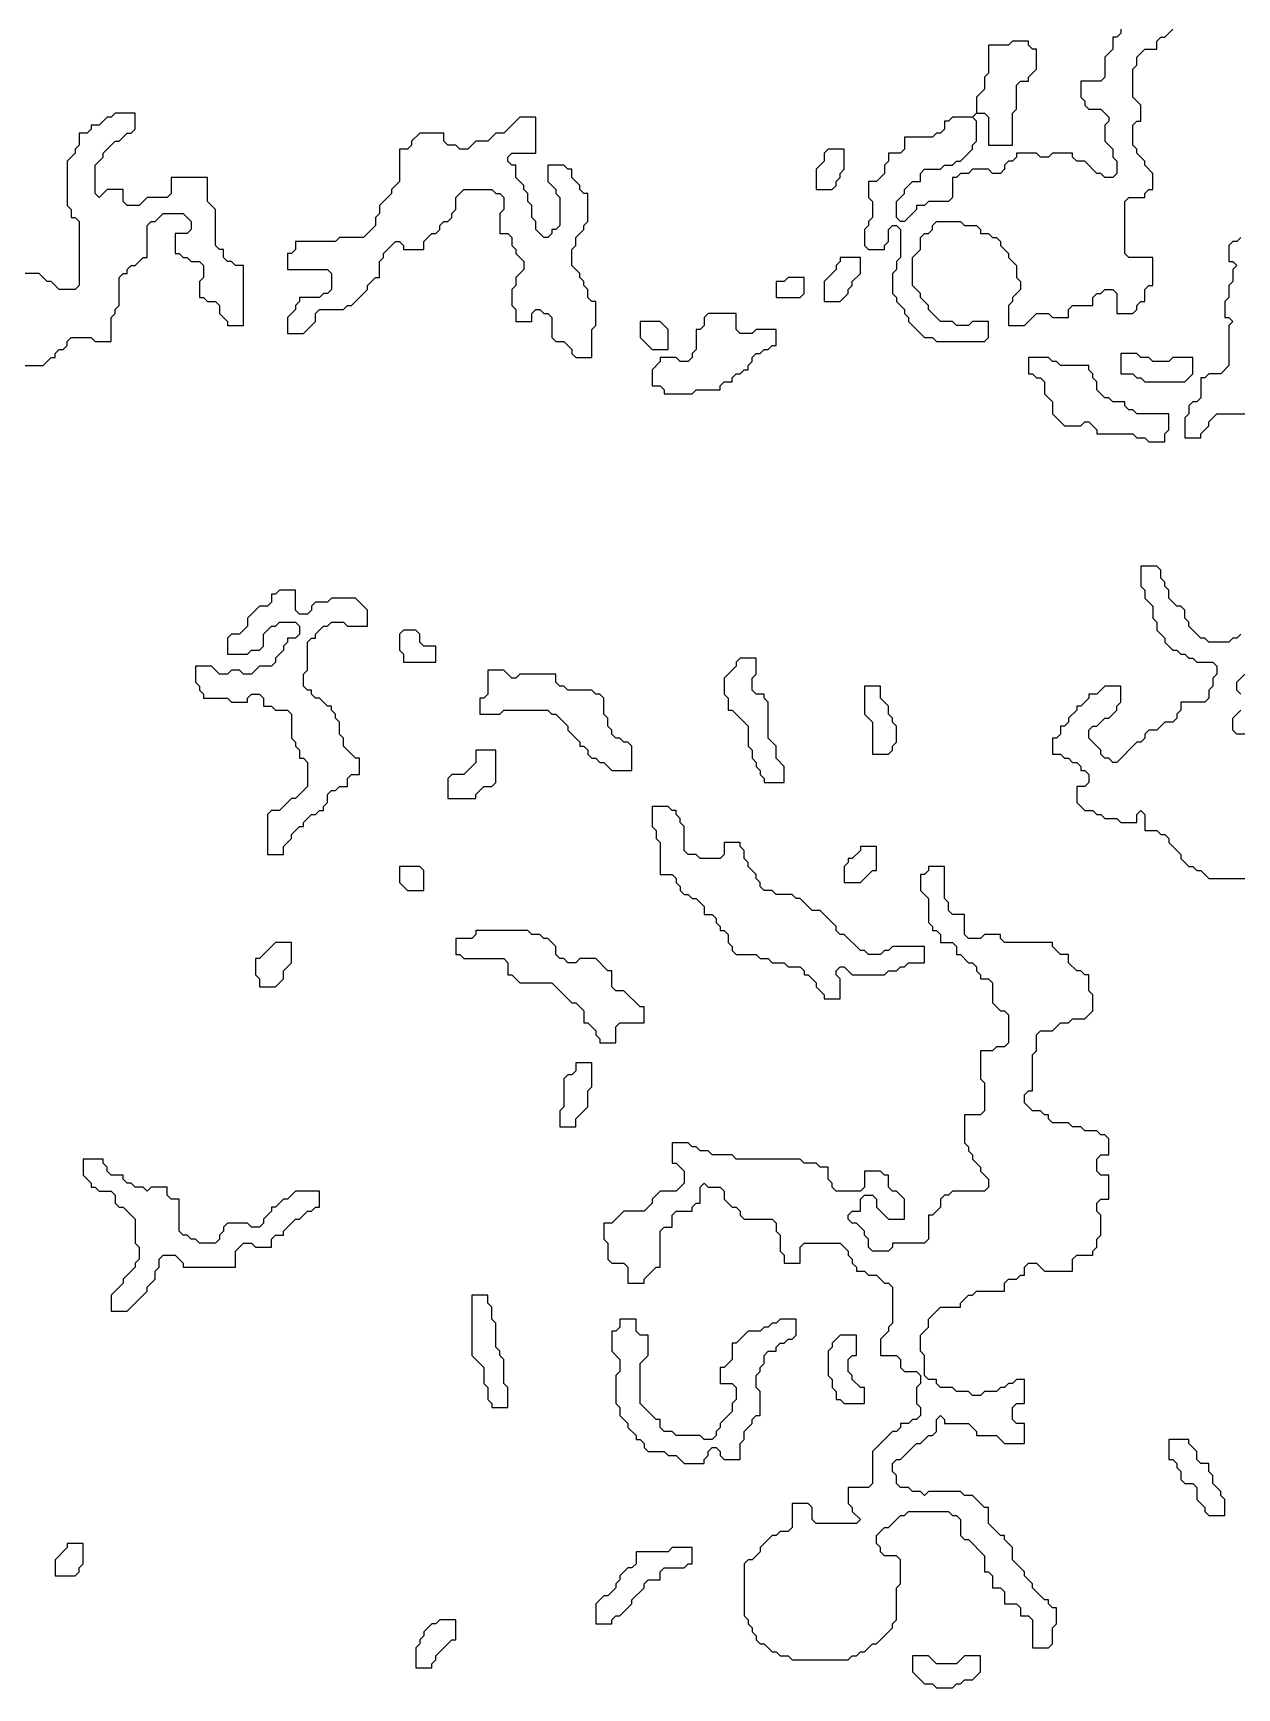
# Model space of a CAD drawing. Header units: metres. Extents: x 0 to 500, y 0 to 703.
# Drawn here: x 381.6 to 419.1, y 306.1 to 357.8 of the extents above; entities that cross this region are included whole.
import ezdxf

# ---------------------------------------------------------------- set-up
doc = ezdxf.new("R2010")
doc.units = ezdxf.units.M

msp = doc.modelspace()

# ---------------------------------------------------------------- linework, layer by layer
for points in [[(415.5, 357.875), (415.5, 357.75), (415.375, 357.625), (415.25, 357.625), (415.25, 357.25), (415, 357), (415, 356.375), (414.875, 356.25), (414.25, 356.25), (414.25, 355.75), (414.375, 355.625), (414.375, 355.5), (414.5, 355.375), (414.875, 355.375), (415.125, 355.125), (415.125, 355), (415, 354.875), (415, 354.375), (415.25, 354.125), (415.25, 353.875), (415.375, 353.75), (415.375, 353.375), (415.25, 353.25), (415, 353.25), (414.875, 353.375), (414.75, 353.375), (414.375, 353.75), (414.125, 353.75), (414, 353.875), (414, 354), (413.375, 354), (413.25, 353.875), (413, 353.875), (412.875, 354), (412.25, 354), (412.25, 353.875), (412.125, 353.75), (412, 353.75), (411.875, 353.625), (411.875, 353.5), (411.75, 353.375), (411.5, 353.375), (411.375, 353.5), (410.875, 353.5), (410.75, 353.375), (410.5, 353.375), (410.375, 353.25), (410.25, 353.25), (410.25, 352.625), (410.125, 352.5), (409.5, 352.5), (409.375, 352.375), (409.125, 352.375), (409.125, 352.25), (408.75, 351.875), (408.625, 351.875), (408.5, 352), (408.5, 352.5), (408.75, 352.75), (408.75, 352.875), (409, 353.125), (409.25, 353.125), (409.25, 353.375), (409.375, 353.5), (409.875, 353.5), (410, 353.625), (410.25, 353.625), (410.375, 353.75), (410.5, 353.75), (410.875, 354.125), (410.875, 354.25), (411, 354.375), (411, 355), (410.875, 355.125), (411, 355.25), (411.25, 355.25), (411.375, 355.125), (411.375, 354.25), (412.125, 354.25), (412.125, 355.25), (412.25, 355.375), (412.25, 356.125), (412.375, 356.25), (412.625, 356.25), (412.625, 356.375), (412.875, 356.625), (412.875, 357.25), (412.75, 357.25), (412.625, 357.375), (412.625, 357.5), (412.125, 357.5), (412, 357.375), (411.375, 357.375), (411.375, 356.5), (411.25, 356.375), (411.25, 356), (411, 355.75), (411, 355.25), (410.875, 355.125), (410.25, 355.125), (410.125, 355), (410, 355), (410, 354.75), (409.875, 354.625), (409.75, 354.625), (409.625, 354.5), (408.75, 354.5), (408.75, 354.125), (408.625, 354), (408.25, 354), (408.25, 353.75), (408.125, 353.625), (408.125, 353.375), (407.875, 353.125), (407.625, 353.125), (407.625, 352.625), (407.75, 352.5), (407.75, 352), (407.625, 351.875), (407.625, 351.75), (407.5, 351.625), (407.5, 351.125), (407.625, 351), (408.125, 351), (408.125, 351.125), (408.25, 351.25), (408.25, 351.625), (408.375, 351.75), (408.5, 351.75), (408.625, 351.625), (408.625, 350.75), (408.5, 350.625), (408.5, 350.375), (408.375, 350.25), (408.375, 349.625), (408.5, 349.5), (408.5, 349.375), (408.75, 349.125), (408.75, 349), (408.875, 348.875), (408.875, 348.75), (409.375, 348.25), (409.625, 348.25), (409.75, 348.125), (411.25, 348.125), (411.375, 348.25), (411.375, 348.75), (410.875, 348.75), (410.75, 348.625), (410.375, 348.625), (410.25, 348.75), (409.875, 348.75), (409.5, 349.125), (409.5, 349.25), (409.25, 349.5), (409.25, 349.625), (409, 349.875), (409, 350.75), (409.25, 351), (409.25, 351.375), (409.375, 351.5), (409.5, 351.5), (409.625, 351.625), (409.625, 351.75), (409.75, 351.875), (410.5, 351.875), (410.625, 351.75), (411, 351.75), (411.125, 351.625), (411.125, 351.5), (411.375, 351.5), (411.5, 351.375), (411.625, 351.375), (411.75, 351.25), (411.75, 351.125), (412, 350.875), (412, 350.75), (412.25, 350.5), (412.25, 350.125), (412.375, 350), (412.375, 349.75), (412.125, 349.5), (412.125, 349.375), (412, 349.25), (412, 348.625), (412.5, 348.625), (412.875, 349), (413.25, 349), (413.375, 348.875), (413.875, 348.875), (413.875, 349.125), (414, 349.25), (414.625, 349.25), (414.625, 349.5), (414.75, 349.625), (414.875, 349.625), (415, 349.75), (415.25, 349.75), (415.375, 349.625), (415.375, 349), (415.875, 349), (416, 349.125), (416, 349.25), (416.125, 349.375), (416.25, 349.375), (416.25, 349.75), (416.375, 349.875), (416.5, 349.875), (416.5, 350.75), (415.75, 350.75), (415.625, 350.875), (415.625, 352.5), (415.75, 352.625), (416.25, 352.625), (416.25, 352.75), (416.375, 352.875), (416.5, 352.875), (416.5, 353.375), (416.25, 353.625), (416.25, 353.75), (416, 354), (416, 354.125), (415.875, 354.25), (415.875, 354.875), (416, 355), (416.125, 355), (416.125, 355.5), (415.875, 355.75), (415.875, 356.625), (416, 356.75), (416, 357), (416.25, 357.25), (416.625, 357.25), (416.625, 357.5), (416.75, 357.625), (416.875, 357.625), (417.125, 357.875)], [(380, 347.375), (381.875, 347.375), (382.125, 347.625), (382.25, 347.625), (382.25, 347.75), (382.375, 347.875), (382.5, 347.875), (382.625, 348), (382.625, 348.125), (382.75, 348.25), (383.375, 348.25), (383.5, 348.125), (384, 348.125), (384, 348.875), (384.125, 349), (384.125, 349.125), (384.25, 349.25), (384.25, 350.125), (384.375, 350.25), (384.5, 350.25), (384.5, 350.375), (384.625, 350.5), (384.75, 350.5), (385, 350.75), (385.125, 350.75), (385.125, 351.75), (385.25, 351.875), (385.375, 351.875), (385.625, 352.125), (386.25, 352.125), (386.5, 351.875), (386.5, 351.625), (386.375, 351.5), (386, 351.5), (386, 350.875), (386.125, 350.875), (386.25, 350.75), (386.375, 350.75), (386.5, 350.625), (386.75, 350.625), (386.875, 350.5), (386.875, 350.125), (386.75, 350), (386.75, 349.5), (386.875, 349.5), (387, 349.375), (387.25, 349.375), (387.375, 349.25), (387.375, 349), (387.625, 348.75), (387.625, 348.625), (388.125, 348.625), (388.125, 350.5), (387.875, 350.5), (387.75, 350.625), (387.625, 350.625), (387.5, 350.75), (387.5, 351), (387.375, 351), (387.25, 351.125), (387.25, 352.25), (387, 352.5), (387, 353.25), (385.875, 353.25), (385.875, 352.75), (385.75, 352.625), (385.125, 352.625), (384.875, 352.375), (384.5, 352.375), (384.375, 352.5), (384.375, 352.875), (383.875, 352.875), (383.625, 352.625), (383.5, 352.75), (383.5, 353.625), (383.75, 353.875), (383.75, 354), (384.125, 354.375), (384.25, 354.375), (384.5, 354.625), (384.625, 354.625), (384.75, 354.75), (384.75, 355.25), (384.125, 355.25), (384, 355.125), (383.875, 355.125), (383.625, 354.875), (383.375, 354.875), (383.375, 354.75), (383.25, 354.625), (383, 354.625), (383, 354.25), (382.875, 354.125), (382.875, 354), (382.625, 353.75), (382.625, 352.375), (382.75, 352.25), (382.75, 352), (382.875, 352), (383, 351.875), (383, 349.875), (382.875, 349.75), (382.375, 349.75), (382.125, 350), (382, 350), (381.75, 350.25), (381, 350.25)], [(419.25, 351.375), (419.125, 351.25), (419, 351.25), (418.875, 351.125), (418.875, 350.625), (419, 350.625), (419.125, 350.5), (419, 350.375), (419, 350), (418.875, 349.875), (418.875, 349.5), (418.75, 349.375), (418.75, 348.875), (418.875, 348.875), (419, 348.75), (418.875, 348.625), (418.875, 347.375), (418.625, 347.125), (418.25, 347.125), (418.125, 347), (418, 347), (418, 346.375), (417.875, 346.25), (417.75, 346.25), (417.625, 346.125), (417.625, 345.875), (417.5, 345.75), (417.5, 345.125), (418, 345.125), (418, 345.25), (418.25, 345.5), (418.25, 345.625), (418.5, 345.875), (419.375, 345.875)], [(419.25, 339), (419.125, 338.875), (419, 338.875), (418.875, 338.75), (418.25, 338.75), (418.125, 338.875), (418, 338.875), (417.625, 339.25), (417.625, 339.375), (417.5, 339.5), (417.5, 339.75), (417.375, 339.875), (417.25, 339.875), (417, 340.125), (417, 340.375), (416.875, 340.5), (416.875, 340.625), (416.75, 340.75), (416.75, 341), (416.625, 341.125), (416.125, 341.125), (416.125, 340.5), (416.25, 340.375), (416.25, 340.125), (416.5, 339.875), (416.5, 339.5), (416.625, 339.375), (416.625, 339.125), (416.875, 338.875), (416.875, 338.75), (417.125, 338.5), (417.25, 338.5), (417.375, 338.375), (417.5, 338.375), (417.625, 338.25), (417.75, 338.25), (417.875, 338.125), (418.375, 338.125), (418.5, 338), (418.5, 337.75), (418.375, 337.625), (418.375, 337.375), (418.25, 337.25), (418.25, 337), (418.125, 336.875), (417.375, 336.875), (417.375, 336.625), (417.25, 336.5), (417.25, 336.375), (417.125, 336.25), (416.875, 336.25), (416.625, 336), (416.375, 336), (416.25, 335.875), (416.25, 335.75), (416.125, 335.625), (416, 335.625), (415.375, 335), (415.25, 335), (415.125, 335.125), (415, 335.125), (414.875, 335.25), (414.875, 335.375), (414.5, 335.75), (414.5, 336), (414.625, 336.125), (414.75, 336.125), (415, 336.375), (415.125, 336.375), (415.375, 336.625), (415.375, 336.75), (415.5, 336.875), (415.5, 337.375), (415, 337.375), (414.75, 337.125), (414.5, 337.125), (414.5, 337), (414.25, 336.75), (414.125, 336.75), (414.125, 336.625), (413.875, 336.375), (413.875, 336.25), (413.75, 336.125), (413.625, 336.125), (413.625, 335.875), (413.5, 335.75), (413.375, 335.75), (413.375, 335.25), (413.625, 335.25), (413.75, 335.125), (413.875, 335.125), (414, 335), (414.125, 335), (414.25, 334.875), (414.25, 334.75), (414.375, 334.75), (414.5, 334.625), (414.5, 334.375), (414.375, 334.25), (414.125, 334.25), (414.125, 333.75), (414.375, 333.5), (414.625, 333.5), (414.75, 333.375), (414.875, 333.375), (415, 333.25), (415.375, 333.25), (415.5, 333.125), (416, 333.125), (416, 333.375), (416.125, 333.5), (416.25, 333.375), (416.25, 332.875), (416.625, 332.875), (416.75, 332.75), (416.875, 332.75), (417, 332.625), (417, 332.5), (417.375, 332.125), (417.375, 332), (417.625, 331.75), (417.75, 331.75), (417.875, 331.625), (418, 331.625), (418.25, 331.375), (419.875, 331.375)], [(419.25, 337.125), (419.125, 337.25), (419.125, 337.5), (419.375, 337.75)], [(419.75, 335.875), (419.125, 335.875), (419, 336), (419, 336.375), (419.25, 336.625)]]:
    msp.add_lwpolyline(points)
for points in [[(396.75, 355.125), (396.25, 354.625), (396, 354.625), (395.75, 354.375), (395.375, 354.375), (395.125, 354.125), (394.875, 354.125), (394.75, 354.25), (394.5, 354.25), (394.375, 354.375), (394.375, 354.625), (393.625, 354.625), (393.375, 354.375), (393.375, 354.25), (393.25, 354.125), (393, 354.125), (393, 353.125), (392.75, 352.875), (392.75, 352.75), (392.375, 352.375), (392.375, 352.125), (392.25, 352), (392.25, 351.75), (391.875, 351.375), (391.125, 351.375), (391, 351.25), (389.75, 351.25), (389.75, 351), (389.625, 350.875), (389.5, 350.875), (389.5, 350.375), (390.75, 350.375), (390.875, 350.25), (390.875, 349.75), (390.75, 349.625), (390.625, 349.625), (390.5, 349.5), (389.875, 349.5), (389.875, 349.375), (389.75, 349.25), (389.75, 349.125), (389.5, 348.875), (389.5, 348.375), (390, 348.375), (390.375, 348.75), (390.375, 349), (390.5, 349.125), (391.25, 349.125), (391.375, 349.25), (391.5, 349.25), (392, 349.75), (392, 349.875), (392.25, 350.125), (392.375, 350.125), (392.375, 350.625), (392.5, 350.75), (392.5, 350.875), (392.875, 351.25), (393, 351.25), (393.125, 351.125), (393.125, 351), (393.75, 351), (393.75, 351.25), (394, 351.5), (394.125, 351.5), (394.25, 351.625), (394.25, 351.75), (394.375, 351.875), (394.5, 351.875), (394.625, 352), (394.625, 352.125), (394.75, 352.25), (394.75, 352.625), (395, 352.875), (395.875, 352.875), (396, 352.75), (396.125, 352.75), (396.25, 352.625), (396.25, 352.25), (396.125, 352.125), (396.125, 351.5), (396.375, 351.5), (396.5, 351.375), (396.5, 351.125), (396.625, 351), (396.625, 350.875), (396.875, 350.625), (396.875, 350.375), (396.625, 350.125), (396.625, 349.875), (396.5, 349.75), (396.5, 349.25), (396.625, 349.125), (396.625, 348.75), (397.125, 348.75), (397.125, 349), (397.25, 349.125), (397.375, 349.125), (397.5, 349), (397.625, 349), (397.75, 348.875), (397.75, 348.25), (397.875, 348.125), (398.125, 348.125), (398.375, 347.875), (398.375, 347.75), (398.5, 347.625), (399, 347.625), (399, 348.5), (399.125, 348.625), (399.125, 349.375), (399, 349.375), (398.875, 349.5), (398.875, 349.75), (398.75, 349.875), (398.75, 350), (398.625, 350.125), (398.625, 350.25), (398.375, 350.5), (398.375, 351), (398.5, 351.125), (398.5, 351.375), (398.75, 351.625), (398.75, 351.75), (398.875, 351.875), (398.875, 352.75), (398.75, 352.75), (398.625, 352.875), (398.625, 353), (398.375, 353.25), (398.375, 353.5), (398.25, 353.5), (398.125, 353.625), (397.625, 353.625), (397.625, 353.125), (397.875, 352.875), (397.875, 352.75), (398, 352.625), (398, 351.75), (397.875, 351.625), (397.75, 351.625), (397.75, 351.5), (397.625, 351.375), (397.5, 351.375), (397.25, 351.625), (397.25, 351.875), (397.125, 352), (397.125, 352.375), (397, 352.5), (397, 352.75), (396.875, 352.875), (396.875, 353), (396.625, 353.25), (396.625, 353.625), (396.5, 353.625), (396.375, 353.75), (396.375, 353.875), (396.5, 354), (397.25, 354), (397.25, 355.125)], [(406.375, 354.125), (406.25, 354), (406.25, 353.75), (406, 353.5), (406, 352.875), (406.5, 352.875), (406.625, 353), (406.625, 353.125), (406.75, 353.25), (406.75, 353.375), (406.875, 353.5), (406.875, 354.125)], [(406.75, 350.75), (406.75, 350.625), (406.625, 350.5), (406.625, 350.375), (406.25, 350), (406.25, 349.375), (406.75, 349.375), (407, 349.625), (407, 349.75), (407.125, 349.875), (407.125, 350), (407.375, 350.25), (407.375, 350.75)], [(405.125, 350.125), (405, 350), (404.75, 350), (404.75, 349.5), (405.5, 349.5), (405.625, 349.625), (405.625, 350.125)], [(402.625, 349), (402.5, 348.875), (402.5, 348.625), (402.375, 348.5), (402.25, 348.5), (402.25, 347.875), (402.125, 347.75), (402.125, 347.625), (402, 347.5), (401.75, 347.5), (401.625, 347.625), (401.125, 347.625), (401.125, 347.5), (400.875, 347.25), (400.875, 346.75), (401.125, 346.75), (401.25, 346.625), (401.25, 346.5), (402.125, 346.5), (402.25, 346.625), (403, 346.625), (403, 346.75), (403.125, 346.875), (403.375, 346.875), (403.375, 347), (403.5, 347.125), (403.625, 347.125), (403.75, 347.25), (403.875, 347.25), (403.875, 347.375), (404, 347.5), (404, 347.625), (404.125, 347.75), (404.25, 347.75), (404.375, 347.875), (404.5, 347.875), (404.625, 348), (404.75, 348), (404.75, 348.5), (404.125, 348.5), (404, 348.375), (403.625, 348.375), (403.5, 348.5), (403.5, 349)], [(400.5, 348.75), (400.5, 348.25), (400.875, 347.875), (401.375, 347.875), (401.375, 348.5), (401.125, 348.75)], [(412.625, 347.625), (412.625, 347.125), (412.75, 347.125), (412.875, 347), (413, 347), (413.125, 346.875), (413.125, 346.5), (413.375, 346.25), (413.375, 345.875), (413.75, 345.5), (414.25, 345.5), (414.375, 345.625), (414.5, 345.625), (414.75, 345.375), (414.75, 345.25), (415.875, 345.25), (416, 345.125), (416.25, 345.125), (416.375, 345), (416.875, 345), (416.875, 345.25), (417, 345.375), (417, 345.875), (416, 345.875), (415.875, 346), (415.75, 346), (415.625, 346.125), (415.625, 346.25), (415.25, 346.25), (415.125, 346.375), (415, 346.375), (414.75, 346.625), (414.75, 346.875), (414.625, 347), (414.625, 347.125), (414.5, 347.25), (414.5, 347.375), (413.625, 347.375), (413.5, 347.5), (413.375, 347.5), (413.25, 347.625)], [(415.5, 347.75), (415.5, 347.125), (415.875, 347.125), (416, 347), (416.125, 347), (416.25, 346.875), (417.5, 346.875), (417.75, 347.125), (417.75, 347.625), (417.125, 347.625), (417, 347.5), (416.5, 347.5), (416.375, 347.625), (416.125, 347.625), (416, 347.75)], [(389.25, 340.375), (389.125, 340.25), (389, 340.25), (389, 340), (388.875, 339.875), (388.625, 339.875), (388.25, 339.5), (388.25, 339.25), (388, 339), (387.75, 339), (387.625, 338.875), (387.625, 338.375), (388.25, 338.375), (388.375, 338.5), (388.625, 338.5), (388.75, 338.625), (388.75, 339), (389, 339.25), (389.125, 339.25), (389.25, 339.375), (389.75, 339.375), (389.875, 339.25), (389.875, 339), (389.75, 338.875), (389.5, 338.875), (389.5, 338.75), (389.375, 338.625), (389.375, 338.5), (389.125, 338.25), (389.125, 338.125), (389, 338), (388.625, 338), (388.375, 337.75), (388.125, 337.75), (388, 337.875), (387.75, 337.875), (387.625, 337.75), (387.375, 337.75), (387.125, 338), (386.625, 338), (386.625, 337.5), (386.75, 337.375), (386.75, 337.25), (386.875, 337.125), (386.875, 337), (387.625, 337), (387.75, 336.875), (388.25, 336.875), (388.25, 337), (388.375, 337.125), (388.625, 337.125), (388.75, 337), (388.75, 336.75), (389, 336.75), (389.125, 336.625), (389.5, 336.625), (389.625, 336.5), (389.625, 335.75), (389.75, 335.625), (389.75, 335.5), (389.875, 335.375), (389.875, 335.125), (390, 335.125), (390.125, 335), (390.125, 334.25), (389.75, 333.875), (389.625, 333.875), (389.25, 333.5), (389, 333.5), (388.875, 333.375), (388.875, 332.125), (389.375, 332.125), (389.375, 332.375), (389.625, 332.625), (389.625, 332.75), (389.875, 333), (390, 333), (390, 333.125), (390.25, 333.375), (390.375, 333.375), (390.5, 333.5), (390.625, 333.5), (390.625, 333.625), (390.75, 333.75), (390.75, 334), (390.875, 334.125), (391, 334.125), (391.125, 334.25), (391.375, 334.25), (391.375, 334.5), (391.5, 334.625), (391.75, 334.625), (391.75, 335.125), (391.625, 335.125), (391.25, 335.5), (391.25, 335.75), (391.125, 335.875), (391.125, 336.25), (391, 336.375), (391, 336.5), (390.875, 336.625), (390.875, 336.75), (390.75, 336.75), (390.5, 337), (390.375, 337), (390.25, 337.125), (390.25, 337.25), (390.125, 337.25), (390, 337.375), (390, 337.75), (390.125, 337.875), (390.125, 338.75), (390.25, 338.875), (390.375, 338.875), (390.375, 339), (390.625, 339.25), (390.75, 339.25), (390.875, 339.375), (391.25, 339.375), (391.375, 339.25), (392, 339.25), (392, 339.75), (391.625, 340.125), (390.875, 340.125), (390.75, 340), (390.375, 340), (390.25, 339.875), (390.25, 339.75), (390.125, 339.625), (389.875, 339.625), (389.75, 339.75), (389.75, 340.375)], [(393.125, 339.125), (393, 339), (393, 338.5), (393.125, 338.375), (393.125, 338.125), (394.125, 338.125), (394.125, 338.625), (393.75, 338.625), (393.625, 338.75), (393.625, 339), (393.5, 339.125)], [(403.625, 338.25), (403.5, 338.125), (403.5, 338), (403.125, 337.625), (403.125, 337.125), (403.25, 337), (403.25, 336.625), (403.375, 336.625), (403.875, 336.125), (403.875, 335.5), (404, 335.375), (404, 335.125), (404.125, 335), (404.125, 334.875), (404.25, 334.75), (404.25, 334.625), (404.375, 334.5), (404.375, 334.375), (405, 334.375), (405, 334.875), (404.75, 335.125), (404.75, 335.5), (404.5, 335.75), (404.5, 336.875), (404.375, 337), (404.375, 337.125), (404.125, 337.125), (404, 337.25), (404, 337.625), (404.125, 337.75), (404.125, 338.25)], [(395.75, 337.875), (395.75, 337.125), (395.625, 337), (395.5, 337), (395.5, 336.5), (396.125, 336.5), (396.25, 336.625), (397.625, 336.625), (397.75, 336.5), (397.875, 336.5), (398.25, 336.125), (398.25, 336), (398.625, 335.625), (398.625, 335.5), (398.75, 335.5), (398.875, 335.375), (398.875, 335.25), (399, 335.125), (399.125, 335.125), (399.25, 335), (399.375, 335), (399.625, 334.75), (400.25, 334.75), (400.25, 335.5), (400.125, 335.625), (400, 335.625), (399.875, 335.75), (399.75, 335.75), (399.625, 335.875), (399.625, 336), (399.5, 336.125), (399.5, 336.375), (399.375, 336.5), (399.375, 337), (399.25, 337.125), (399.125, 337.125), (399, 337.25), (398.25, 337.25), (398.125, 337.375), (398, 337.375), (397.875, 337.5), (397.875, 337.75), (396.75, 337.75), (396.625, 337.625), (396.5, 337.625), (396.25, 337.875)], [(407.5, 337.375), (407.5, 336.5), (407.75, 336.25), (407.75, 335.25), (408.25, 335.25), (408.375, 335.375), (408.375, 335.5), (408.5, 335.625), (408.5, 336.125), (408.375, 336.25), (408.375, 336.375), (408.25, 336.5), (408.25, 336.75), (408, 337), (408, 337.375)], [(395.375, 335.375), (395.375, 335), (395, 334.625), (394.625, 334.625), (394.5, 334.5), (394.5, 333.875), (395.375, 333.875), (395.375, 334), (395.625, 334.25), (395.875, 334.25), (396, 334.375), (396, 335.375)], [(400.875, 333.625), (400.875, 333), (401, 332.875), (401, 332.625), (401.125, 332.5), (401.125, 331.5), (401.5, 331.5), (401.625, 331.375), (401.625, 331.25), (401.75, 331.125), (401.75, 331), (401.875, 330.875), (402, 330.875), (402.125, 330.75), (402.25, 330.75), (402.5, 330.5), (402.5, 330.25), (402.75, 330.25), (402.875, 330.125), (402.875, 330), (403, 329.875), (403, 329.75), (403.125, 329.75), (403.25, 329.625), (403.25, 329.375), (403.375, 329.25), (403.375, 329.125), (403.5, 329), (404.125, 329), (404.25, 328.875), (404.5, 328.875), (404.625, 328.75), (405, 328.75), (405.125, 328.625), (405.5, 328.625), (405.625, 328.5), (405.625, 328.375), (405.75, 328.375), (406, 328.125), (406, 328), (406.25, 327.75), (406.25, 327.625), (406.75, 327.625), (406.75, 328.25), (406.625, 328.375), (406.625, 328.5), (406.75, 328.625), (406.875, 328.625), (407.125, 328.375), (408.125, 328.375), (408.25, 328.5), (408.5, 328.5), (408.625, 328.625), (408.75, 328.625), (408.875, 328.75), (409.375, 328.75), (409.375, 329.25), (408.375, 329.25), (408.25, 329.125), (408.125, 329.125), (408, 329), (407.625, 329), (407.5, 329.125), (407.375, 329.125), (406.875, 329.625), (406.75, 329.625), (406.625, 329.75), (406.625, 329.875), (406.125, 330.375), (405.875, 330.375), (405.5, 330.75), (405.375, 330.75), (405.25, 330.875), (404.75, 330.875), (404.625, 331), (404.375, 331), (404.25, 331.125), (404.25, 331.25), (404.125, 331.375), (404.125, 331.5), (403.875, 331.75), (403.875, 331.875), (403.75, 332), (403.75, 332.25), (403.625, 332.375), (403.625, 332.5), (403.125, 332.5), (403.125, 332.125), (403, 332), (402.375, 332), (402.25, 332.125), (402, 332.125), (401.875, 332.25), (401.875, 333), (401.75, 333.125), (401.75, 333.25), (401.625, 333.375), (401.625, 333.5), (401.5, 333.5), (401.375, 333.625)], [(407.375, 332.375), (407.375, 332.25), (407.125, 332), (407, 332), (407, 331.875), (406.875, 331.75), (406.875, 331.25), (407.375, 331.25), (407.75, 331.625), (407.875, 331.625), (407.875, 332.375)], [(393, 331.75), (393, 331.25), (393.25, 331), (393.75, 331), (393.75, 331.625), (393.625, 331.75)], [(409.5, 331.75), (409.5, 331.625), (409.375, 331.5), (409.25, 331.5), (409.25, 331), (409.5, 330.75), (409.5, 330), (409.625, 329.875), (409.625, 329.75), (409.75, 329.75), (409.875, 329.625), (409.875, 329.375), (410.25, 329.375), (410.375, 329.25), (410.375, 329), (410.5, 329), (410.75, 328.75), (410.875, 328.75), (411, 328.625), (411, 328.5), (411.125, 328.375), (411.125, 328.25), (411.375, 328.25), (411.5, 328.125), (411.5, 327.5), (411.75, 327.25), (411.875, 327.25), (412, 327.125), (412, 326.25), (411.875, 326.125), (411.625, 326.125), (411.5, 326), (411.125, 326), (411.125, 325.125), (411.25, 325), (411.25, 324.125), (411.125, 324), (410.625, 324), (410.625, 323.125), (410.75, 323), (410.75, 322.875), (410.875, 322.75), (410.875, 322.625), (411.125, 322.375), (411.125, 322.25), (411.375, 322), (411.375, 321.75), (411.25, 321.625), (410.25, 321.625), (410.125, 321.5), (410, 321.5), (409.875, 321.375), (409.875, 321.125), (409.625, 320.875), (409.5, 320.875), (409.5, 320.125), (409.375, 320), (408.375, 320), (408.375, 319.875), (408.25, 319.75), (407.75, 319.75), (407.625, 319.875), (407.625, 320.125), (407.5, 320.25), (407.5, 320.375), (407.25, 320.625), (407.125, 320.625), (407, 320.75), (407, 320.875), (407.125, 321), (407.375, 321), (407.375, 321.375), (407.5, 321.5), (407.75, 321.5), (407.875, 321.375), (407.875, 321.125), (408.25, 320.75), (408.75, 320.75), (408.75, 321.375), (408.5, 321.625), (408.375, 321.625), (408.25, 321.75), (408.25, 322.125), (408.125, 322.125), (408, 322.25), (407.5, 322.25), (407.5, 321.75), (407.375, 321.625), (406.625, 321.625), (406.5, 321.75), (406.5, 321.875), (406.375, 322), (406.375, 322.375), (406.125, 322.375), (406, 322.5), (405.625, 322.5), (405.5, 322.625), (403.5, 322.625), (403.375, 322.75), (402.75, 322.75), (402.625, 322.875), (402.375, 322.875), (402.25, 323), (402.125, 323), (402, 323.125), (401.5, 323.125), (401.5, 322.5), (401.625, 322.5), (401.875, 322.25), (401.875, 321.875), (401.625, 321.625), (401.125, 321.625), (400.875, 321.375), (400.875, 321.25), (400.625, 321), (400, 321), (399.625, 320.625), (399.375, 320.625), (399.375, 320.125), (399.5, 320), (399.5, 319.5), (399.625, 319.375), (400, 319.375), (400.125, 319.25), (400.125, 318.75), (400.625, 318.75), (400.625, 318.875), (401, 319.25), (401.125, 319.25), (401.125, 320.375), (401.25, 320.5), (401.5, 320.5), (401.5, 320.875), (401.625, 321), (402.125, 321), (402.125, 321.125), (402.25, 321.25), (402.375, 321.25), (402.375, 321.75), (402.5, 321.875), (402.625, 321.75), (403, 321.75), (403.125, 321.625), (403.125, 321.375), (403.375, 321.125), (403.5, 321.125), (403.625, 321), (403.625, 320.875), (403.75, 320.75), (404.625, 320.75), (404.75, 320.625), (404.75, 320.375), (404.875, 320.25), (404.875, 319.75), (405, 319.625), (405, 319.375), (405.5, 319.375), (405.5, 319.875), (405.625, 320), (406.75, 320), (407, 319.75), (407, 319.625), (407.125, 319.5), (407.125, 319.375), (407.25, 319.25), (407.25, 319.125), (407.5, 319.125), (407.625, 319), (407.875, 319), (408.125, 318.75), (408.25, 318.75), (408.375, 318.625), (408.375, 317.5), (408.25, 317.375), (408.25, 317.25), (408, 317), (408, 316.5), (408.5, 316.5), (408.625, 316.375), (408.625, 316.125), (408.75, 316), (409.125, 316), (409.25, 315.875), (409.25, 315.625), (409.125, 315.5), (409.125, 315), (409.25, 314.875), (409.25, 314.625), (409.125, 314.5), (409, 314.5), (408.875, 314.375), (408.625, 314.375), (408.625, 314.25), (408.5, 314.125), (408.375, 314.125), (407.75, 313.5), (407.75, 312.5), (407.625, 312.375), (407, 312.375), (407, 311.875), (407.125, 311.75), (407.125, 311.625), (407.375, 311.375), (407.25, 311.25), (406, 311.25), (405.875, 311.375), (405.875, 311.75), (405.75, 311.875), (405.25, 311.875), (405.25, 311.125), (405.125, 311), (404.875, 311), (404.75, 310.875), (404.625, 310.875), (404.25, 310.5), (404.25, 310.375), (404, 310.125), (403.875, 310.125), (403.75, 310), (403.75, 308.375), (403.875, 308.25), (403.875, 308.125), (404, 308), (404, 307.875), (404.125, 307.75), (404.125, 307.625), (404.25, 307.5), (404.375, 307.5), (404.625, 307.25), (404.75, 307.25), (404.875, 307.125), (405.125, 307.125), (405.25, 307), (407, 307), (407.125, 307.125), (407.25, 307.125), (407.375, 307.25), (407.5, 307.25), (407.75, 307.5), (407.875, 307.5), (408.375, 308), (408.375, 308.125), (408.5, 308.25), (408.5, 309.25), (408.625, 309.375), (408.625, 310.125), (408.5, 310.25), (408.125, 310.25), (408, 310.375), (408, 310.5), (407.875, 310.625), (407.875, 310.875), (408.125, 311.125), (408.25, 311.125), (408.625, 311.5), (408.75, 311.5), (408.875, 311.625), (410.125, 311.625), (410.25, 311.5), (410.375, 311.5), (410.5, 311.375), (410.5, 310.875), (410.625, 310.75), (410.75, 310.75), (411.25, 310.25), (411.25, 309.75), (411.375, 309.75), (411.5, 309.625), (411.5, 309.25), (411.75, 309.25), (411.875, 309.125), (411.875, 308.75), (412.25, 308.75), (412.375, 308.625), (412.375, 308.375), (412.625, 308.375), (412.75, 308.25), (412.75, 307.375), (413.25, 307.375), (413.375, 307.5), (413.375, 308), (413.5, 308.125), (413.5, 308.625), (413.375, 308.625), (413.25, 308.75), (413.25, 308.875), (413.125, 308.875), (412.75, 309.25), (412.75, 309.375), (412.5, 309.625), (412.5, 309.75), (412.125, 310.125), (412.125, 310.5), (411.875, 310.75), (411.875, 310.875), (411.75, 310.875), (411.375, 311.25), (411.375, 311.75), (411.25, 311.75), (410.875, 312.125), (410.625, 312.125), (410.5, 312.25), (409.5, 312.25), (409.375, 312.125), (409.25, 312.25), (409, 312.25), (408.875, 312.375), (408.625, 312.375), (408.5, 312.5), (408.5, 312.75), (408.375, 312.875), (408.375, 313.125), (408.5, 313.25), (408.625, 313.25), (409.125, 313.75), (409.25, 313.75), (409.5, 314), (409.625, 314), (409.75, 314.125), (409.75, 314.5), (409.875, 314.625), (410, 314.5), (410, 314.375), (410.75, 314.375), (411, 314.125), (411, 314), (411.625, 314), (411.875, 313.75), (412.5, 313.75), (412.5, 314.375), (412.25, 314.375), (412.125, 314.5), (412.125, 314.875), (412.25, 315), (412.5, 315), (412.5, 315.75), (412.25, 315.75), (412.125, 315.625), (412, 315.625), (411.875, 315.5), (411.75, 315.5), (411.625, 315.375), (411.25, 315.375), (411.125, 315.25), (410.875, 315.25), (410.75, 315.375), (410.375, 315.375), (410.25, 315.5), (409.875, 315.5), (409.75, 315.625), (409.75, 315.75), (409.5, 315.75), (409.375, 315.875), (409.375, 316.5), (409.25, 316.625), (409.25, 317.125), (409.5, 317.375), (409.5, 317.625), (409.875, 318), (410.5, 318), (410.5, 318.125), (410.75, 318.375), (410.875, 318.375), (411, 318.5), (411.875, 318.5), (411.875, 318.75), (412, 318.875), (412.25, 318.875), (412.375, 319), (412.5, 319), (412.5, 319.25), (412.625, 319.375), (412.875, 319.375), (413.125, 319.125), (414, 319.125), (414, 319.5), (414.125, 319.625), (414.625, 319.625), (414.625, 319.75), (414.75, 319.875), (414.75, 320.125), (414.875, 320.25), (414.875, 320.875), (414.75, 321), (414.75, 321.25), (414.875, 321.375), (415.125, 321.375), (415.125, 322.125), (414.875, 322.125), (414.75, 322.25), (414.75, 322.625), (414.875, 322.75), (415.125, 322.75), (415.125, 323.25), (415, 323.375), (414.875, 323.375), (414.75, 323.5), (414.375, 323.5), (414.25, 323.625), (414, 323.625), (413.875, 323.75), (413.375, 323.75), (413.25, 323.875), (413.25, 324), (413.125, 324), (413, 324.125), (412.75, 324.125), (412.5, 324.375), (412.5, 324.625), (412.625, 324.75), (412.75, 324.75), (412.75, 325.875), (412.875, 326), (412.875, 326.5), (413, 326.625), (413.375, 326.625), (413.625, 326.875), (413.875, 326.875), (414, 327), (414.375, 327), (414.625, 327.25), (414.625, 327.75), (414.5, 327.875), (414.5, 328.375), (414.375, 328.375), (414.25, 328.5), (414.125, 328.5), (413.875, 328.75), (413.875, 329), (413.625, 329), (413.375, 329.25), (413.375, 329.375), (411.875, 329.375), (411.75, 329.5), (411.75, 329.625), (411.25, 329.625), (411.125, 329.5), (410.75, 329.5), (410.625, 329.625), (410.625, 330.25), (410.25, 330.25), (410.125, 330.375), (410.125, 330.625), (410, 330.75), (410, 331.75)], [(389.125, 329.375), (388.625, 328.875), (388.5, 328.875), (388.5, 328.375), (388.625, 328.25), (388.625, 328), (389.125, 328), (389.375, 328.25), (389.375, 328.5), (389.625, 328.75), (389.625, 329.375)], [(395.375, 329.75), (395.375, 329.625), (395.25, 329.5), (394.75, 329.5), (394.75, 329), (394.875, 329), (395, 328.875), (396.25, 328.875), (396.375, 328.75), (396.375, 328.375), (396.5, 328.375), (396.75, 328.125), (397.75, 328.125), (398.375, 327.5), (398.5, 327.5), (398.75, 327.25), (398.75, 326.875), (398.875, 326.875), (399.125, 326.625), (399.125, 326.5), (399.25, 326.375), (399.25, 326.25), (399.75, 326.25), (399.75, 326.75), (399.875, 326.875), (400.625, 326.875), (400.625, 327.375), (400.5, 327.375), (400, 327.875), (399.75, 327.875), (399.625, 328), (399.625, 328.5), (399.5, 328.5), (399.125, 328.875), (398.625, 328.875), (398.5, 328.75), (398.25, 328.75), (398.125, 328.875), (398, 328.875), (397.875, 329), (397.875, 329.25), (397.625, 329.5), (397.5, 329.5), (397.375, 329.625), (397.125, 329.625), (397, 329.75)], [(398.5, 325.625), (398.5, 325.375), (398.375, 325.25), (398.25, 325.25), (398.125, 325.125), (398.125, 324.25), (398, 324.125), (398, 323.625), (398.5, 323.625), (398.5, 323.875), (398.875, 324.25), (398.875, 324.75), (399, 324.875), (399, 325.625)], [(383.125, 322.625), (383.125, 322.125), (383.375, 321.875), (383.375, 321.75), (383.5, 321.75), (383.625, 321.625), (384, 321.625), (384.125, 321.5), (384.125, 321.25), (384.25, 321.125), (384.375, 321.125), (384.75, 320.75), (384.75, 320), (384.875, 319.875), (384.875, 319.5), (384.75, 319.375), (384.75, 319.25), (384.375, 318.875), (384.375, 318.75), (384, 318.375), (384, 317.875), (384.5, 317.875), (385.125, 318.5), (385.125, 318.625), (385.375, 318.875), (385.375, 319.125), (385.5, 319.25), (385.5, 319.5), (385.625, 319.625), (386, 319.625), (386.25, 319.375), (386.25, 319.25), (387.875, 319.25), (387.875, 319.75), (388.125, 320), (388.375, 320), (388.5, 319.875), (389, 319.875), (389, 320.125), (389.125, 320.25), (389.375, 320.25), (389.375, 320.375), (389.75, 320.75), (389.875, 320.75), (390.125, 321), (390.25, 321), (390.375, 321.125), (390.5, 321.125), (390.5, 321.625), (389.75, 321.625), (389.5, 321.375), (389.375, 321.375), (389.125, 321.125), (389, 321.125), (389, 321), (388.75, 320.75), (388.75, 320.625), (388.625, 320.5), (388.375, 320.5), (388.25, 320.625), (387.625, 320.625), (387.5, 320.5), (387.5, 320.375), (387.375, 320.25), (387.375, 320.125), (387.25, 320), (386.75, 320), (386.625, 320.125), (386.5, 320.125), (386.375, 320.25), (386.25, 320.25), (386.125, 320.375), (386.125, 321.375), (385.875, 321.375), (385.75, 321.5), (385.75, 321.75), (385.25, 321.75), (385.125, 321.625), (385, 321.75), (384.75, 321.75), (384.625, 321.875), (384.5, 321.875), (384.375, 322), (384.375, 322.125), (384, 322.125), (383.875, 322.25), (383.875, 322.375), (383.75, 322.5), (383.75, 322.625)], [(395.25, 318.375), (395.25, 316.5), (395.625, 316.125), (395.625, 315.625), (395.75, 315.5), (395.75, 315.125), (395.875, 315), (395.875, 314.875), (396.375, 314.875), (396.375, 315.5), (396.25, 315.625), (396.25, 316.375), (396.125, 316.5), (396.125, 316.625), (396, 316.75), (396, 317.5), (395.875, 317.625), (395.875, 318), (395.75, 318.125), (395.75, 318.375)], [(399.875, 317.625), (399.875, 317.375), (399.75, 317.25), (399.625, 317.25), (399.625, 316.625), (399.875, 316.375), (399.875, 316), (399.75, 315.875), (399.75, 315), (399.875, 314.875), (399.875, 314.625), (400.125, 314.375), (400.125, 314.25), (400.375, 314), (400.375, 313.875), (400.5, 313.875), (400.625, 313.75), (400.625, 313.625), (400.75, 313.5), (401.25, 313.5), (401.375, 313.375), (401.625, 313.375), (401.875, 313.125), (402.5, 313.125), (402.5, 313.25), (402.625, 313.375), (402.625, 313.5), (402.75, 313.625), (402.875, 313.625), (403, 313.5), (403, 313.375), (403.125, 313.25), (403.625, 313.25), (403.625, 313.75), (403.75, 313.875), (403.75, 314.125), (404, 314.375), (404, 314.5), (404.125, 314.625), (404.25, 314.625), (404.25, 315.375), (404.125, 315.5), (404.125, 315.875), (404.25, 316), (404.25, 316.125), (404.375, 316.25), (404.375, 316.5), (404.5, 316.625), (404.75, 316.625), (404.75, 316.75), (404.875, 316.875), (405, 316.875), (405.125, 317), (405.25, 317), (405.375, 317.125), (405.375, 317.625), (404.875, 317.625), (404.75, 317.5), (404.625, 317.5), (404.5, 317.375), (404.375, 317.375), (404.25, 317.25), (403.875, 317.25), (403.5, 316.875), (403.375, 316.875), (403.375, 316.375), (403.125, 316.125), (403, 316.125), (403, 315.625), (403.375, 315.625), (403.5, 315.5), (403.5, 315.125), (403.375, 315), (403.375, 314.75), (403, 314.375), (403, 314.25), (402.875, 314.125), (402.875, 314), (402.75, 313.875), (402.5, 313.875), (402.375, 314), (401.625, 314), (401.5, 314.125), (401.25, 314.125), (401.125, 314.25), (401.125, 314.5), (401, 314.5), (400.5, 315), (400.5, 316.25), (400.75, 316.5), (400.75, 317.125), (400.5, 317.125), (400.375, 317.25), (400.375, 317.625)], [(406.75, 317.125), (406.5, 316.875), (406.5, 316.75), (406.375, 316.625), (406.375, 315.875), (406.5, 315.75), (406.5, 315.5), (406.625, 315.375), (406.625, 315.125), (406.75, 315.125), (406.875, 315), (407.5, 315), (407.5, 315.5), (407.375, 315.5), (407.125, 315.75), (407.125, 315.875), (407, 316), (407, 316.375), (407.125, 316.5), (407.25, 316.5), (407.25, 317.125)], [(417, 313.875), (417, 313.25), (417.125, 313.25), (417.25, 313.125), (417.25, 313), (417.375, 312.875), (417.375, 312.625), (417.5, 312.5), (417.75, 312.5), (417.875, 312.375), (417.875, 312), (418.125, 311.75), (418.125, 311.625), (418.25, 311.5), (418.75, 311.5), (418.75, 312), (418.625, 312.125), (418.625, 312.25), (418.375, 312.5), (418.375, 312.75), (418.25, 312.875), (418.25, 313.125), (418, 313.125), (417.875, 313.25), (417.875, 313.5), (417.625, 313.75), (417.625, 313.875)], [(382.625, 310.625), (382.625, 310.5), (382.25, 310.125), (382.25, 309.625), (382.875, 309.625), (383, 309.75), (383, 309.875), (383.125, 310), (383.125, 310.625)], [(401.5, 310.5), (401.375, 310.375), (400.375, 310.375), (400.375, 310), (400.25, 309.875), (400.125, 309.875), (399.875, 309.625), (399.875, 309.5), (399.75, 309.375), (399.75, 309.25), (399.5, 309), (399.375, 309), (399.125, 308.75), (399.125, 308.125), (399.625, 308.125), (399.625, 308.25), (399.75, 308.375), (399.875, 308.375), (400.25, 308.75), (400.25, 308.875), (400.625, 309.25), (400.625, 309.375), (400.75, 309.5), (401.125, 309.5), (401.125, 309.75), (401.25, 309.875), (401.875, 309.875), (402, 310), (402.125, 310), (402.125, 310.5)], [(394.25, 308.25), (394.125, 308.125), (394, 308.125), (393.75, 307.875), (393.75, 307.75), (393.625, 307.625), (393.625, 307.5), (393.5, 307.375), (393.5, 306.75), (394, 306.75), (394, 306.875), (394.125, 307), (394.125, 307.125), (394.625, 307.625), (394.75, 307.625), (394.75, 308.25)], [(409, 307.125), (409, 306.625), (409.375, 306.25), (409.625, 306.25), (409.75, 306.125), (410.25, 306.125), (410.375, 306.25), (410.5, 306.25), (410.625, 306.375), (410.875, 306.375), (411.125, 306.625), (411.125, 307.125), (410.625, 307.125), (410.375, 306.875), (409.75, 306.875), (409.5, 307.125)]]:
    msp.add_lwpolyline(points, close=True)

doc.saveas('drawing.dxf')
